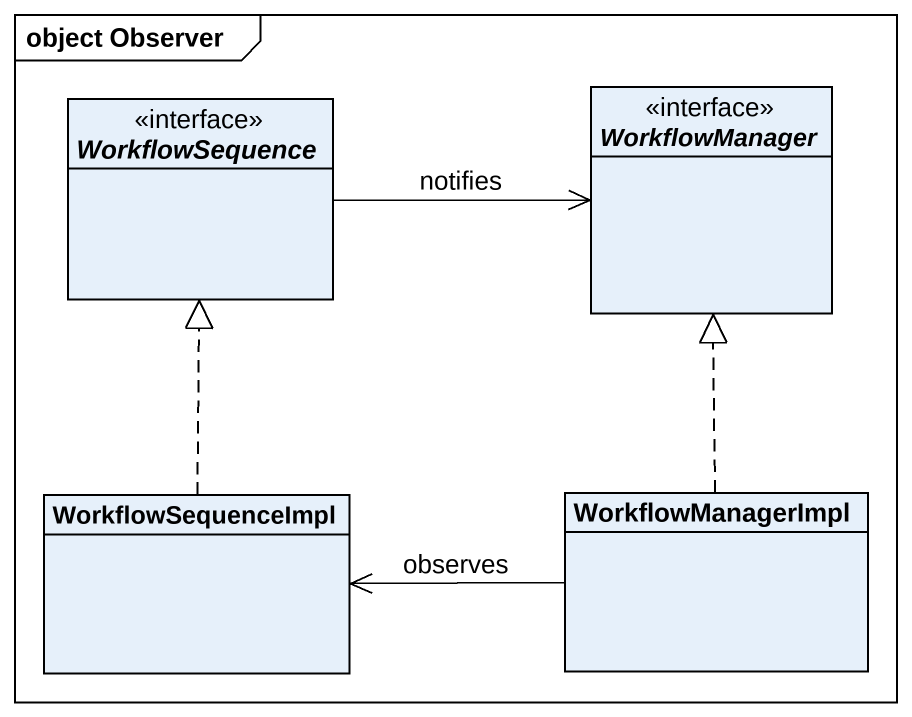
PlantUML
@startuml
mainframe object Observer
hide circle
hide empty members
interface WorkflowSequence <<interface>>
interface WorkflowManager <<interface>>
class WorkflowSequenceImpl
class WorkflowManagerImpl
WorkflowSequence -right-> WorkflowManager : notifies
WorkflowSequenceImpl .up.|> WorkflowSequence
WorkflowManagerImpl .up.|> WorkflowManager
WorkflowManagerImpl -left-> WorkflowSequenceImpl : observes
@enduml
